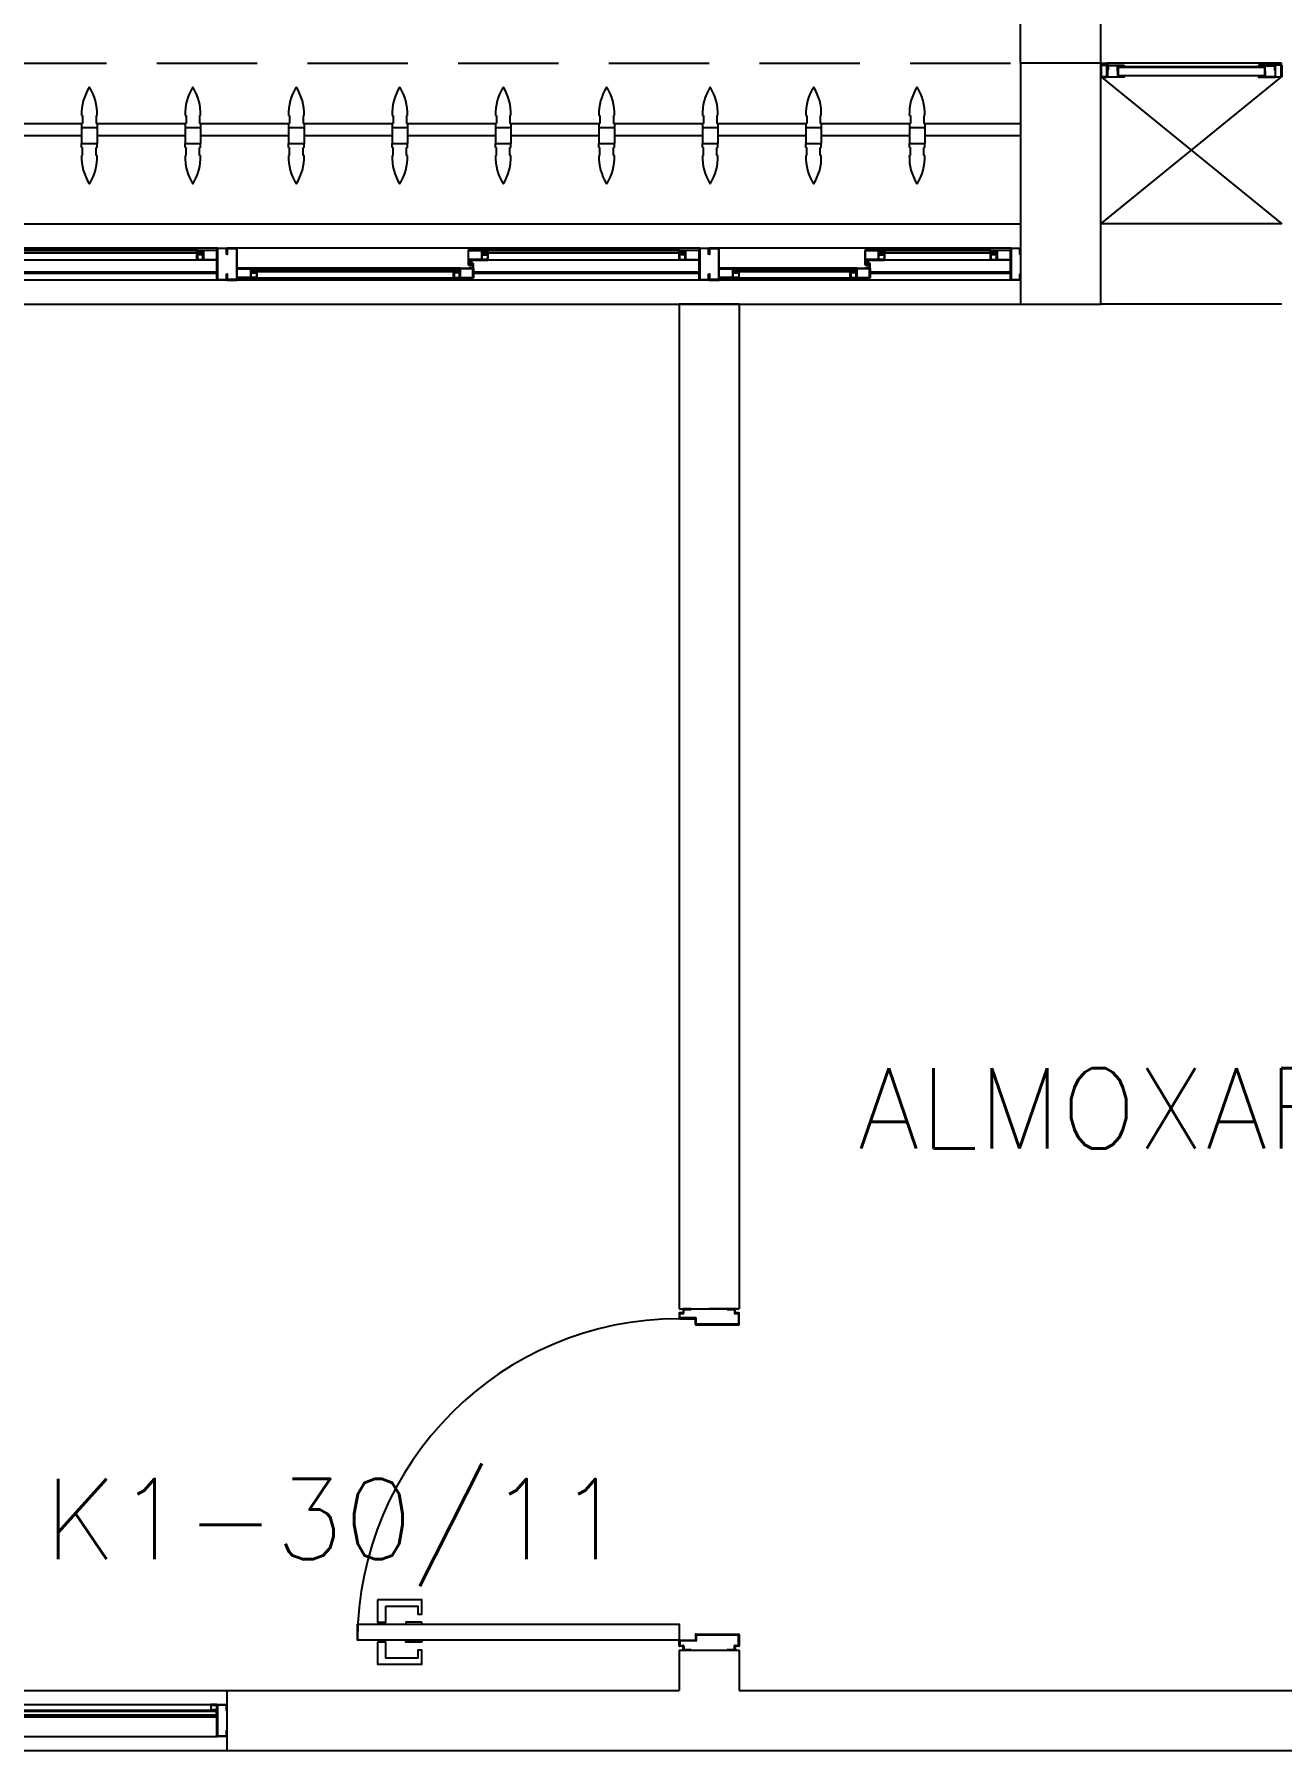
# Model space of a CAD drawing. Header units: millimetres. Extents: x 1887 to 2405, y 1100 to 1335.
# Drawn here: x 2164.305 to 2167.41, y 1267.448 to 1271.72 of the extents above; entities that cross this region are included whole.
import ezdxf

# ---------------------------------------------------------------- set-up
doc = ezdxf.new("R2010")
doc.units = ezdxf.units.MM
doc.linetypes.add('HIDDEN', pattern=[0.375, 0.25, -0.125])
for name, color, linetype in [('AR-ALV', 2, 'Continuous'), ('AR-BRISES', 1, 'Continuous'), ('AR-ESQ', 1, 'Continuous'), ('AR-ESTC', 3, 'Continuous'), ('AR-PEITORIL', 1, 'Continuous'), ('AR-PERGOLAPROJ', 1, 'HIDDEN'), ('AR-PORTA', 1, 'Continuous'), ('AR-SHAFT', 1, 'Continuous'), ('BR-PAINEL', 1, 'Continuous'), ('BR-SUPORTE', 1, 'Continuous'), ('DT-ESQ-BAGUETE-C', 2, 'Continuous'), ('DT-ESQ-BAGUETE-V', 1, 'Continuous'), ('DT-ESQ-CHAPA DOBRADA-V', 1, 'Continuous'), ('DT-ESQ-MARCO-V', 1, 'Continuous'), ('DT-ESQ-PERFIL CADEIRA-C', 2, 'Continuous'), ('DT-ESQ-PERFIL CADEIRA-V', 1, 'Continuous'), ('DT-ESQ-PERFIL U SIMPLES-C', 2, 'Continuous'), ('DT-ESQ-PERFIL U-C', 2, 'Continuous'), ('DT-ESQ-PERFIL U-V', 1, 'Continuous'), ('DT-ESQ-VENEZIANA-C', 2, 'Continuous'), ('DT-ESQ-VENEZIANA-V', 2, 'Continuous'), ('DT-ESQ-VIDRO-C', 2, 'Continuous'), ('ENDEREÇO', 2, 'Continuous'), ('maçaneta', 1, 'Continuous'), ('mov', 1, 'Continuous'), ('PG-PROJ', 1, 'HIDDEN'), ('PM-PERFIL U-C', 2, 'Continuous'), ('pm1', 2, 'Continuous'), ('TEXTO', 2, 'Continuous')]:
    doc.layers.add(name, color=color, linetype=linetype)
doc.styles.add('UNB-100', font='simplex.shx', dxfattribs={"height": 0.2})
doc.styles.add('UNB1-100', font='simplex.shx', dxfattribs={"height": 0.2})

# ---------------------------------------------------------------- blocks, each defined once
blk = doc.blocks.new('EF40-P')
at = {"layer": 'DT-ESQ-BAGUETE-C', "color": 2, "ltscale": 0.1}
for points in [[(0.4225, -0.08), (0.409, -0.08), (0.409, -0.0785), (0.422, -0.0785, 0.414214), (0.4225, -0.078), (0.4225, -0.067, 0.414214), (0.422, -0.0665), (0.409, -0.0665), (0.409, -0.065), (0.4225, -0.065, -0.414214), (0.424, -0.0665), (0.424, -0.0785, -0.414214)], [(0.7015, -0.08), (0.715, -0.08), (0.715, -0.0785), (0.702, -0.0785, -0.414214), (0.7015, -0.078), (0.7015, -0.067, -0.414214), (0.702, -0.0665), (0.715, -0.0665), (0.715, -0.065), (0.7015, -0.065, 0.414214), (0.7, -0.0665), (0.7, -0.0785, 0.414214)], [(1.41, -0.08), (1.3965, -0.08), (1.3965, -0.0785), (1.4095, -0.0785, 0.414214), (1.41, -0.078), (1.41, -0.067, 0.414214), (1.4095, -0.0665), (1.3965, -0.0665), (1.3965, -0.065), (1.41, -0.065, -0.414214), (1.4115, -0.0665), (1.4115, -0.0785, -0.414214)], [(1.9015, -0.08), (1.915, -0.08), (1.915, -0.0785), (1.902, -0.0785, -0.414214), (1.9015, -0.078), (1.9015, -0.067, -0.414214), (1.902, -0.0665), (1.915, -0.0665), (1.915, -0.065), (1.9015, -0.065, 0.414214), (1.9, -0.0665), (1.9, -0.0785, 0.414214)], [(0.0735, -0.125), (0.06, -0.125), (0.06, -0.1235), (0.073, -0.1235, 0.414214), (0.0735, -0.123), (0.0735, -0.112, 0.414214), (0.073, -0.1115), (0.06, -0.1115), (0.06, -0.11), (0.0735, -0.11, -0.414214), (0.075, -0.1115), (0.075, -0.1235, -0.414214)], [(0.339, -0.125), (0.3525, -0.125), (0.3525, -0.1235), (0.3395, -0.1235, -0.414214), (0.339, -0.123), (0.339, -0.112, -0.414214), (0.3395, -0.1115), (0.3525, -0.1115), (0.3525, -0.11), (0.339, -0.11, 0.414214), (0.3375, -0.1115), (0.3375, -0.1235, 0.414214)], [(0.8485, -0.125), (0.835, -0.125), (0.835, -0.1235), (0.848, -0.1235, 0.414214), (0.8485, -0.123), (0.8485, -0.112, 0.414214), (0.848, -0.1115), (0.835, -0.1115), (0.835, -0.11), (0.8485, -0.11, -0.414214), (0.85, -0.1115), (0.85, -0.1235, -0.414214)], [(1.3265, -0.125), (1.34, -0.125), (1.34, -0.1235), (1.327, -0.1235, -0.414214), (1.3265, -0.123), (1.3265, -0.112, -0.414214), (1.327, -0.1115), (1.34, -0.1115), (1.34, -0.11), (1.3265, -0.11, 0.414214), (1.325, -0.1115), (1.325, -0.1235, 0.414214)], [(2.0485, -0.125), (2.035, -0.125), (2.035, -0.1235), (2.048, -0.1235, 0.414214), (2.0485, -0.123), (2.0485, -0.112, 0.414214), (2.048, -0.1115), (2.035, -0.1115), (2.035, -0.11), (2.0485, -0.11, -0.414214), (2.05, -0.1115), (2.05, -0.1235, -0.414214)]]:
    blk.add_lwpolyline(points, format="xyb", close=True, dxfattribs=at)
at = {"layer": 'DT-ESQ-BAGUETE-V', "ltscale": 0.1}
for p, q in [((0.4225, -0.065), (0.7015, -0.065)), ((1.41, -0.065), (1.9015, -0.065))]:
    blk.add_line(p, q, dxfattribs=at)
at = {"layer": 'DT-ESQ-BAGUETE-V', "color": 1, "ltscale": 0.1}
for p, q in [((0.0735, -0.11), (0.339, -0.11)), ((0.8485, -0.11), (1.3265, -0.11)), ((2.0485, -0.11), (2.5265, -0.11))]:
    blk.add_line(p, q, dxfattribs=at)
at = {"layer": 'DT-ESQ-CHAPA DOBRADA-V', "ltscale": 0.1}
for p, q in [((0.025, -0.077), (0.374, -0.077)), ((0.025, -0.08), (0.374, -0.08)), ((0.8, -0.077), (1.3615, -0.077)), ((0.8, -0.08), (1.3615, -0.08))]:
    blk.add_line(p, q, dxfattribs=at)
at = {"layer": 'DT-ESQ-CHAPA DOBRADA-V', "color": 1, "ltscale": 0.1}
for p, q in [((2, -0.077), (2.5615, -0.077)), ((2, -0.08), (2.5615, -0.08))]:
    blk.add_line(p, q, dxfattribs=at)
at = {"layer": 'DT-ESQ-PERFIL CADEIRA-C', "color": 2, "ltscale": 0.1}
for p, q in [((0.376, -0.0885), (0.4225, -0.0885)), ((0.75, -0.0885), (0.7015, -0.0885)), ((1.3635, -0.0885), (1.41, -0.0885)), ((1.95, -0.0885), (1.9015, -0.0885)), ((0.025, -0.1335), (0.0735, -0.1335)), ((0.3855, -0.1335), (0.339, -0.1335)), ((0.8, -0.1335), (0.8485, -0.1335)), ((1.373, -0.1335), (1.3265, -0.1335)), ((2, -0.1335), (2.0485, -0.1335))]:
    blk.add_line(p, q, dxfattribs=at)
for points in [[(0.4225, -0.087, -1), (0.4225, -0.09), (0.376, -0.09, -0.414214), (0.374, -0.088), (0.374, -0.067, -0.414214), (0.376, -0.065), (0.4075, -0.065, -0.414214), (0.409, -0.0665), (0.409, -0.087)], [(0.409, -0.0885, -0.198913), (0.4079, -0.0881, -0.198913), (0.4075, -0.087), (0.4075, -0.067, 0.414214), (0.407, -0.0665), (0.376, -0.0665, 0.414214), (0.3755, -0.067), (0.3755, -0.088, 0.414214), (0.376, -0.0885)], [(0.7015, -0.09), (0.75, -0.09), (0.75, -0.0885), (0.715, -0.0885, 0.198912), (0.7161, -0.0881, 0.198913), (0.7165, -0.087), (0.7165, -0.067, -0.414214), (0.717, -0.0665), (0.75, -0.0665), (0.75, -0.065), (0.7165, -0.065, 0.414214), (0.715, -0.0665), (0.715, -0.0785), (0.715, -0.08), (0.715, -0.087), (0.7015, -0.087, 1)], [(1.41, -0.087, -1), (1.41, -0.09), (1.3635, -0.09, -0.414214), (1.3615, -0.088), (1.3615, -0.067, -0.414214), (1.3635, -0.065), (1.395, -0.065, -0.414214), (1.3965, -0.0665), (1.3965, -0.087)], [(1.3965, -0.0885, -0.198913), (1.3954, -0.0881, -0.198913), (1.395, -0.087), (1.395, -0.067, 0.414214), (1.3945, -0.0665), (1.3635, -0.0665, 0.414214), (1.363, -0.067), (1.363, -0.088, 0.414214), (1.3635, -0.0885)], [(1.9015, -0.09), (1.95, -0.09), (1.95, -0.0885), (1.915, -0.0885, 0.198912), (1.9161, -0.0881, 0.198913), (1.9165, -0.087), (1.9165, -0.067, -0.414214), (1.917, -0.0665), (1.95, -0.0665), (1.95, -0.065), (1.9165, -0.065, 0.414214), (1.915, -0.0665), (1.915, -0.0785), (1.915, -0.08), (1.915, -0.087), (1.9015, -0.087, 1)], [(0.0735, -0.135), (0.025, -0.135), (0.025, -0.1335), (0.06, -0.1335, -0.198912), (0.0589, -0.1331, -0.198913), (0.0585, -0.132), (0.0585, -0.112, 0.414214), (0.058, -0.1115), (0.025, -0.1115), (0.025, -0.11), (0.0585, -0.11, -0.414214), (0.06, -0.1115), (0.06, -0.1235), (0.06, -0.125), (0.06, -0.132), (0.0735, -0.132, -1)], [(0.339, -0.132, 1), (0.339, -0.135), (0.3855, -0.135, 0.414214), (0.3875, -0.133), (0.3875, -0.112, 0.414214), (0.3855, -0.11), (0.354, -0.11, 0.414214), (0.3525, -0.1115), (0.3525, -0.132)], [(0.3525, -0.1335, 0.198913), (0.3536, -0.1331, 0.198913), (0.354, -0.132), (0.354, -0.112, -0.414214), (0.3545, -0.1115), (0.3855, -0.1115, -0.414214), (0.386, -0.112), (0.386, -0.133, -0.414214), (0.3855, -0.1335)], [(0.8485, -0.135), (0.8, -0.135), (0.8, -0.1335), (0.835, -0.1335, -0.198912), (0.8339, -0.1331, -0.198913), (0.8335, -0.132), (0.8335, -0.112, 0.414214), (0.833, -0.1115), (0.8, -0.1115), (0.8, -0.11), (0.8335, -0.11, -0.414214), (0.835, -0.1115), (0.835, -0.1235), (0.835, -0.125), (0.835, -0.132), (0.8485, -0.132, -1)], [(1.3265, -0.132, 1), (1.3265, -0.135), (1.373, -0.135, 0.414214), (1.375, -0.133), (1.375, -0.112, 0.414214), (1.373, -0.11), (1.3415, -0.11, 0.414214), (1.34, -0.1115), (1.34, -0.132)], [(1.34, -0.1335, 0.198913), (1.3411, -0.1331, 0.198913), (1.3415, -0.132), (1.3415, -0.112, -0.414214), (1.342, -0.1115), (1.373, -0.1115, -0.414214), (1.3735, -0.112), (1.3735, -0.133, -0.414214), (1.373, -0.1335)], [(2.0485, -0.135), (2, -0.135), (2, -0.1335), (2.035, -0.1335, -0.198912), (2.0339, -0.1331, -0.198913), (2.0335, -0.132), (2.0335, -0.112, 0.414214), (2.033, -0.1115), (2, -0.1115), (2, -0.11), (2.0335, -0.11, -0.414214), (2.035, -0.1115), (2.035, -0.1235), (2.035, -0.125), (2.035, -0.132), (2.0485, -0.132, -1)]]:
    blk.add_lwpolyline(points, format="xyb", close=True, dxfattribs=at)
at = {"layer": 'DT-ESQ-PERFIL CADEIRA-V', "ltscale": 0.1}
for p, q in [((0.4075, -0.09), (0.7015, -0.09)), ((1.395, -0.09), (1.9015, -0.09))]:
    blk.add_line(p, q, dxfattribs=at)
at = {"layer": 'DT-ESQ-PERFIL CADEIRA-V', "color": 1, "ltscale": 0.1}
for p, q in [((0.0735, -0.135), (0.339, -0.135)), ((0.8485, -0.135), (1.3265, -0.135)), ((2.0485, -0.135), (2.5265, -0.135))]:
    blk.add_line(p, q, dxfattribs=at)
at = {"layer": 'DT-ESQ-PERFIL U SIMPLES-C', "color": 2, "ltscale": 0.1}
for points in [[(0.376, -0.102), (0.384, -0.102), (0.384, -0.1005), (0.376, -0.1005, -0.414214), (0.3755, -0.1), (0.3755, -0.092, -0.414214), (0.376, -0.0915), (0.384, -0.0915), (0.384, -0.09), (0.376, -0.09, 0.414214), (0.374, -0.092), (0.374, -0.1, 0.414214)], [(0.3855, -0.098), (0.3775, -0.098), (0.3775, -0.0995), (0.3855, -0.0995, -0.414214), (0.386, -0.1), (0.386, -0.108, -0.414214), (0.3855, -0.1085), (0.3775, -0.1085), (0.3775, -0.11), (0.3855, -0.11, 0.414214), (0.3875, -0.108), (0.3875, -0.1, 0.414214)], [(1.3635, -0.102), (1.3715, -0.102), (1.3715, -0.1005), (1.3635, -0.1005, -0.414214), (1.363, -0.1), (1.363, -0.092, -0.414214), (1.3635, -0.0915), (1.3715, -0.0915), (1.3715, -0.09), (1.3635, -0.09, 0.414214), (1.3615, -0.092), (1.3615, -0.1, 0.414214)], [(1.373, -0.098), (1.365, -0.098), (1.365, -0.0995), (1.373, -0.0995, -0.414214), (1.3735, -0.1), (1.3735, -0.108, -0.414214), (1.373, -0.1085), (1.365, -0.1085), (1.365, -0.11), (1.373, -0.11, 0.414214), (1.375, -0.108), (1.375, -0.1, 0.414214)]]:
    blk.add_lwpolyline(points, format="xyb", close=True, dxfattribs=at)
at = {"layer": 'DT-ESQ-PERFIL U-C', "color": 2, "ltscale": 0.1}
for points in [[(0, -0.0615, -0.414214), (0.0015, -0.06), (0.0235, -0.06, -0.414214), (0.025, -0.0615), (0.025, -0.1385, -0.414214), (0.0235, -0.14), (0.0015, -0.14, -0.414214), (0, -0.1385), (0, -0.125), (0.0015, -0.125), (0.0015, -0.138, 0.414214), (0.002, -0.1385), (0.023, -0.1385, 0.414214), (0.0235, -0.138), (0.0235, -0.062, 0.414214), (0.023, -0.0615), (0.002, -0.0615, 0.414214), (0.0015, -0.062), (0.0015, -0.075), (0, -0.075)], [(0.775, -0.0615, 0.414214), (0.7735, -0.06), (0.7515, -0.06, 0.414214), (0.75, -0.0615), (0.75, -0.1385, 0.414214), (0.7515, -0.14), (0.7735, -0.14, 0.414214), (0.775, -0.1385), (0.775, -0.125), (0.7735, -0.125), (0.7735, -0.138, -0.414214), (0.773, -0.1385), (0.752, -0.1385, -0.414214), (0.7515, -0.138), (0.7515, -0.062, -0.414214), (0.752, -0.0615), (0.773, -0.0615, -0.414214), (0.7735, -0.062), (0.7735, -0.075), (0.775, -0.075)], [(0.775, -0.0615, -0.414214), (0.7765, -0.06), (0.7985, -0.06, -0.414214), (0.8, -0.0615), (0.8, -0.1385, -0.414214), (0.7985, -0.14), (0.7765, -0.14, -0.414214), (0.775, -0.1385), (0.775, -0.125), (0.7765, -0.125), (0.7765, -0.138, 0.414214), (0.777, -0.1385), (0.798, -0.1385, 0.414214), (0.7985, -0.138), (0.7985, -0.062, 0.414214), (0.798, -0.0615), (0.777, -0.0615, 0.414214), (0.7765, -0.062), (0.7765, -0.075), (0.775, -0.075)], [(1.975, -0.0615, 0.414214), (1.9735, -0.06), (1.9515, -0.06, 0.414214), (1.95, -0.0615), (1.95, -0.1385, 0.414214), (1.9515, -0.14), (1.9735, -0.14, 0.414214), (1.975, -0.1385), (1.975, -0.125), (1.9735, -0.125), (1.9735, -0.138, -0.414214), (1.973, -0.1385), (1.952, -0.1385, -0.414214), (1.9515, -0.138), (1.9515, -0.062, -0.414214), (1.952, -0.0615), (1.973, -0.0615, -0.414214), (1.9735, -0.062), (1.9735, -0.075), (1.975, -0.075)], [(1.975, -0.0615, -0.414214), (1.9765, -0.06), (1.9985, -0.06, -0.414214), (2, -0.0615), (2, -0.1385, -0.414214), (1.9985, -0.14), (1.9765, -0.14, -0.414214), (1.975, -0.1385), (1.975, -0.125), (1.9765, -0.125), (1.9765, -0.138, 0.414214), (1.977, -0.1385), (1.998, -0.1385, 0.414214), (1.9985, -0.138), (1.9985, -0.062, 0.414214), (1.998, -0.0615), (1.977, -0.0615, 0.414214), (1.9765, -0.062), (1.9765, -0.075), (1.975, -0.075)]]:
    blk.add_lwpolyline(points, format="xyb", close=True, dxfattribs=at)
at = {"layer": 'DT-ESQ-PERFIL U-V', "color": 1, "ltscale": 0.1}
for p, q in [((0.0235, -0.06), (0.7515, -0.06)), ((0.7985, -0.06), (1.9515, -0.06)), ((1.9985, -0.06), (3.1515, -0.06)), ((0.0235, -0.14), (0.7515, -0.14)), ((0.7985, -0.14), (1.9515, -0.14)), ((1.9985, -0.14), (3.1515, -0.14))]:
    blk.add_line(p, q, dxfattribs=at)
at = {"layer": 'DT-ESQ-VIDRO-C', "ltscale": 0.1}
for points in [[(0.7125, -0.085), (0.7125, -0.082), (0.4115, -0.082), (0.4115, -0.085)], [(1.9125, -0.085), (1.9125, -0.082), (1.399, -0.082), (1.399, -0.085)], [(0.063, -0.13), (0.063, -0.127), (0.3495, -0.127), (0.3495, -0.13)], [(0.838, -0.13), (0.838, -0.127), (1.337, -0.127), (1.337, -0.13)], [(2.038, -0.13), (2.038, -0.127), (2.537, -0.127), (2.537, -0.13)]]:
    blk.add_lwpolyline(points, close=True, dxfattribs=at)
blk = doc.blocks.new('EF05-P')
at = {"layer": 'DT-ESQ-BAGUETE-C', "ltscale": 0.1}
blk.add_lwpolyline([(0.039, -0.05), (0.0255, -0.05), (0.0255, -0.0485), (0.039, -0.0485), (0.039, -0.0365), (0.0255, -0.0365), (0.0255, -0.035), (0.039, -0.035, -0.414214), (0.0405, -0.0365), (0.0405, -0.0485, -0.414214)], format="xyb", close=True, dxfattribs=at)
at = {"layer": 'DT-ESQ-BAGUETE-C', "color": 2, "ltscale": 0.1}
blk.add_lwpolyline([(1.161, -0.05), (1.1745, -0.05), (1.1745, -0.0485), (1.161, -0.0485), (1.161, -0.0365), (1.1745, -0.0365), (1.1745, -0.035), (1.161, -0.035, 0.414214), (1.1595, -0.0365), (1.1595, -0.0485, 0.414214)], format="xyb", close=True, dxfattribs=at)
at = {"layer": 'DT-ESQ-BAGUETE-V', "color": 2, "ltscale": 0.1}
blk.add_line((1.161, -0.05), (0.039, -0.05), dxfattribs=at)
at = {"layer": 'DT-ESQ-CHAPA DOBRADA-V', "color": 2, "ltscale": 0.1}
blk.add_line((1.16, -0.067), (0.04, -0.067), dxfattribs=at)
at = {"layer": 'DT-ESQ-MARCO-V', "color": 1, "ltscale": 0.1}
for p, q in [((0.0235, -0.035), (1.1765, -0.035)), ((0.0235, -0.115), (1.1765, -0.115))]:
    blk.add_line(p, q, dxfattribs=at)
at = {"layer": 'DT-ESQ-PERFIL U-C', "color": 2, "ltscale": 0.1}
for points in [[(0.025, -0.0655), (0.025, -0.0655, 0.414214), (0.0235, -0.067), (0.0235, -0.1135), (0.0015, -0.1135), (0.0015, -0.1), (0, -0.1), (0, -0.1135, 0.414214), (0.0015, -0.115), (0.0235, -0.115, 0.414214), (0.025, -0.1135), (0.025, -0.067), (0.04, -0.067, 1), (0.04, -0.064), (0.025, -0.064), (0.025, -0.0365, 0.414214), (0.0235, -0.035), (0.0015, -0.035, 0.414214), (0, -0.0365), (0, -0.05), (0.0015, -0.05), (0.0015, -0.0365), (0.0235, -0.0365), (0.0235, -0.064, 0.414214), (0.025, -0.0655), (0.04, -0.0655)], [(1.175, -0.0655), (1.175, -0.0655, -0.414214), (1.1765, -0.067), (1.1765, -0.1135), (1.1985, -0.1135), (1.1985, -0.1), (1.2, -0.1), (1.2, -0.1135, -0.414214), (1.1985, -0.115), (1.1765, -0.115, -0.414214), (1.175, -0.1135), (1.175, -0.067), (1.16, -0.067, -1), (1.16, -0.064), (1.175, -0.064), (1.175, -0.0365, -0.414214), (1.1765, -0.035), (1.1985, -0.035, -0.414214), (1.2, -0.0365), (1.2, -0.05), (1.1985, -0.05), (1.1985, -0.0365), (1.1765, -0.0365), (1.1765, -0.064, -0.414214), (1.175, -0.0655), (1.16, -0.0655)]]:
    blk.add_lwpolyline(points, format="xyb", dxfattribs=at)
at = {"layer": 'DT-ESQ-VIDRO-C', "color": 2, "ltscale": 0.1}
blk.add_lwpolyline([(0.027, -0.062), (0.027, -0.052), (1.173, -0.052), (1.173, -0.062)], close=True, dxfattribs=at)
blk = doc.blocks.new('BR-MODULO8')
at = {"layer": 'BR-PAINEL'}
for p, q in [((-2.3367, 0.27), (-2.3342, 0.27)), ((-2.3342, 0.27), (-2.3342, 0.25)), ((-2.3008, 0.27), (-2.3008, 0.25)), ((-2.2983, 0.27), (-2.3008, 0.27)), ((-2.0792, 0.27), (-2.0767, 0.27)), ((-2.0767, 0.27), (-2.0767, 0.25)), ((-2.0433, 0.27), (-2.0433, 0.25)), ((-2.0408, 0.27), (-2.0433, 0.27)), ((-1.8217, 0.27), (-1.8192, 0.27)), ((-1.8192, 0.27), (-1.8192, 0.25)), ((-1.7858, 0.27), (-1.7858, 0.25)), ((-1.7833, 0.27), (-1.7858, 0.27)), ((-1.5642, 0.27), (-1.5617, 0.27)), ((-1.5617, 0.27), (-1.5617, 0.25)), ((-1.5283, 0.27), (-1.5283, 0.25)), ((-1.5258, 0.27), (-1.5283, 0.27)), ((-1.3067, 0.27), (-1.3042, 0.27)), ((-1.3042, 0.27), (-1.3042, 0.25)), ((-1.2708, 0.27), (-1.2708, 0.25)), ((-1.2683, 0.27), (-1.2708, 0.27)), ((-1.0492, 0.27), (-1.0467, 0.27)), ((-1.0467, 0.27), (-1.0467, 0.25)), ((-1.0133, 0.27), (-1.0133, 0.25)), ((-1.0108, 0.27), (-1.0133, 0.27)), ((-0.7917, 0.27), (-0.7892, 0.27)), ((-0.7892, 0.27), (-0.7892, 0.25)), ((-0.7558, 0.27), (-0.7558, 0.25)), ((-0.7533, 0.27), (-0.7558, 0.27)), ((-0.5342, 0.27), (-0.5317, 0.27)), ((-0.5317, 0.27), (-0.5317, 0.25)), ((-0.4958, 0.27), (-0.4983, 0.27)), ((-0.4983, 0.27), (-0.4983, 0.25)), ((-0.2767, 0.27), (-0.2742, 0.27)), ((-0.2742, 0.27), (-0.2742, 0.25)), ((-0.2408, 0.27), (-0.2408, 0.25)), ((-0.2383, 0.27), (-0.2408, 0.27)), ((-2.3367, 0.25), (-2.3367, 0.24)), ((-2.3367, 0.25), (-2.3342, 0.25)), ((-2.3367, 0.24), (-2.2983, 0.24)), ((-2.3367, 0.24), (-2.3367, 0.2)), ((-2.2983, 0.25), (-2.3008, 0.25)), ((-2.2983, 0.25), (-2.2983, 0.24)), ((-2.2983, 0.24), (-2.2983, 0.2)), ((-2.0792, 0.25), (-2.0792, 0.24)), ((-2.0792, 0.25), (-2.0767, 0.25)), ((-2.0792, 0.24), (-2.0408, 0.24)), ((-2.0792, 0.24), (-2.0792, 0.2)), ((-2.0408, 0.25), (-2.0433, 0.25)), ((-2.0408, 0.25), (-2.0408, 0.24)), ((-2.0408, 0.24), (-2.0408, 0.2)), ((-1.8217, 0.25), (-1.8217, 0.24)), ((-1.8217, 0.25), (-1.8192, 0.25)), ((-1.8217, 0.24), (-1.7833, 0.24)), ((-1.8217, 0.24), (-1.8217, 0.2)), ((-1.7833, 0.25), (-1.7858, 0.25)), ((-1.7833, 0.25), (-1.7833, 0.24)), ((-1.7833, 0.24), (-1.7833, 0.2)), ((-1.5642, 0.25), (-1.5642, 0.24)), ((-1.5642, 0.25), (-1.5617, 0.25)), ((-1.5642, 0.24), (-1.5258, 0.24)), ((-1.5642, 0.24), (-1.5642, 0.2)), ((-1.5258, 0.25), (-1.5283, 0.25)), ((-1.5258, 0.25), (-1.5258, 0.24)), ((-1.5258, 0.24), (-1.5258, 0.2)), ((-1.3067, 0.25), (-1.3067, 0.24)), ((-1.3067, 0.25), (-1.3042, 0.25)), ((-1.3067, 0.24), (-1.2683, 0.24)), ((-1.3067, 0.24), (-1.3067, 0.2)), ((-1.2683, 0.25), (-1.2708, 0.25)), ((-1.2683, 0.25), (-1.2683, 0.24)), ((-1.2683, 0.24), (-1.2683, 0.2)), ((-1.0492, 0.25), (-1.0492, 0.24)), ((-1.0492, 0.25), (-1.0467, 0.25)), ((-1.0492, 0.24), (-1.0108, 0.24)), ((-1.0492, 0.24), (-1.0492, 0.2)), ((-1.0108, 0.25), (-1.0133, 0.25)), ((-1.0108, 0.25), (-1.0108, 0.24)), ((-1.0108, 0.24), (-1.0108, 0.2)), ((-0.7917, 0.25), (-0.7917, 0.24)), ((-0.7917, 0.25), (-0.7892, 0.25)), ((-0.7917, 0.24), (-0.7533, 0.24)), ((-0.7917, 0.24), (-0.7917, 0.2)), ((-0.7533, 0.25), (-0.7558, 0.25)), ((-0.7533, 0.25), (-0.7533, 0.24)), ((-0.7533, 0.24), (-0.7533, 0.2)), ((-0.5342, 0.25), (-0.5317, 0.25)), ((-0.5342, 0.25), (-0.5342, 0.24)), ((-0.5342, 0.24), (-0.5342, 0.2)), ((-0.5342, 0.24), (-0.4958, 0.24)), ((-0.4958, 0.25), (-0.4983, 0.25)), ((-0.4958, 0.25), (-0.4958, 0.24)), ((-0.4958, 0.24), (-0.4958, 0.2)), ((-0.2767, 0.25), (-0.2767, 0.24)), ((-0.2767, 0.25), (-0.2742, 0.25)), ((-0.2767, 0.24), (-0.2383, 0.24)), ((-0.2767, 0.24), (-0.2767, 0.2)), ((-0.2383, 0.25), (-0.2408, 0.25)), ((-0.2383, 0.25), (-0.2383, 0.24)), ((-0.2383, 0.24), (-0.2383, 0.2)), ((-2.3367, 0.2), (-2.2983, 0.2)), ((-2.3367, 0.19), (-2.3367, 0.2)), ((-2.3367, 0.19), (-2.3342, 0.19)), ((-2.3342, 0.17), (-2.3342, 0.19)), ((-2.2983, 0.19), (-2.3008, 0.19)), ((-2.3008, 0.17), (-2.3008, 0.19)), ((-2.2983, 0.19), (-2.2983, 0.2)), ((-2.0792, 0.2), (-2.0408, 0.2)), ((-2.0792, 0.19), (-2.0792, 0.2)), ((-2.0792, 0.19), (-2.0767, 0.19)), ((-2.0767, 0.17), (-2.0767, 0.19)), ((-2.0408, 0.19), (-2.0433, 0.19)), ((-2.0433, 0.17), (-2.0433, 0.19)), ((-2.0408, 0.19), (-2.0408, 0.2)), ((-1.8217, 0.2), (-1.7833, 0.2)), ((-1.8217, 0.19), (-1.8217, 0.2)), ((-1.8217, 0.19), (-1.8192, 0.19)), ((-1.8192, 0.17), (-1.8192, 0.19)), ((-1.7833, 0.19), (-1.7858, 0.19)), ((-1.7858, 0.17), (-1.7858, 0.19)), ((-1.7833, 0.19), (-1.7833, 0.2)), ((-1.5642, 0.2), (-1.5258, 0.2)), ((-1.5642, 0.19), (-1.5642, 0.2)), ((-1.5642, 0.19), (-1.5617, 0.19)), ((-1.5617, 0.17), (-1.5617, 0.19)), ((-1.5258, 0.19), (-1.5283, 0.19)), ((-1.5283, 0.17), (-1.5283, 0.19)), ((-1.5258, 0.19), (-1.5258, 0.2)), ((-1.3067, 0.2), (-1.2683, 0.2)), ((-1.3067, 0.19), (-1.3067, 0.2)), ((-1.3067, 0.19), (-1.3042, 0.19)), ((-1.3042, 0.17), (-1.3042, 0.19)), ((-1.2683, 0.19), (-1.2708, 0.19)), ((-1.2708, 0.17), (-1.2708, 0.19)), ((-1.2683, 0.19), (-1.2683, 0.2)), ((-1.0492, 0.2), (-1.0108, 0.2)), ((-1.0492, 0.19), (-1.0492, 0.2)), ((-1.0492, 0.19), (-1.0467, 0.19)), ((-1.0467, 0.17), (-1.0467, 0.19)), ((-1.0108, 0.19), (-1.0133, 0.19)), ((-1.0133, 0.17), (-1.0133, 0.19)), ((-1.0108, 0.19), (-1.0108, 0.2)), ((-0.7917, 0.2), (-0.7533, 0.2)), ((-0.7917, 0.19), (-0.7917, 0.2)), ((-0.7917, 0.19), (-0.7892, 0.19)), ((-0.7892, 0.17), (-0.7892, 0.19)), ((-0.7533, 0.19), (-0.7558, 0.19)), ((-0.7558, 0.17), (-0.7558, 0.19)), ((-0.7533, 0.19), (-0.7533, 0.2)), ((-0.5342, 0.19), (-0.5342, 0.2)), ((-0.5342, 0.2), (-0.4958, 0.2)), ((-0.5342, 0.19), (-0.5317, 0.19)), ((-0.5317, 0.17), (-0.5317, 0.19)), ((-0.4983, 0.17), (-0.4983, 0.19)), ((-0.4958, 0.19), (-0.4983, 0.19)), ((-0.4958, 0.19), (-0.4958, 0.2)), ((-0.2767, 0.2), (-0.2383, 0.2)), ((-0.2767, 0.19), (-0.2767, 0.2)), ((-0.2767, 0.19), (-0.2742, 0.19)), ((-0.2742, 0.17), (-0.2742, 0.19)), ((-0.2383, 0.19), (-0.2408, 0.19)), ((-0.2408, 0.17), (-0.2408, 0.19)), ((-0.2383, 0.19), (-0.2383, 0.2)), ((-2.3367, 0.17), (-2.3342, 0.17)), ((-2.2983, 0.17), (-2.3008, 0.17)), ((-2.0792, 0.17), (-2.0767, 0.17)), ((-2.0408, 0.17), (-2.0433, 0.17)), ((-1.8217, 0.17), (-1.8192, 0.17)), ((-1.7833, 0.17), (-1.7858, 0.17)), ((-1.5642, 0.17), (-1.5617, 0.17)), ((-1.5258, 0.17), (-1.5283, 0.17)), ((-1.3067, 0.17), (-1.3042, 0.17)), ((-1.2683, 0.17), (-1.2708, 0.17)), ((-1.0492, 0.17), (-1.0467, 0.17)), ((-1.0108, 0.17), (-1.0133, 0.17)), ((-0.7917, 0.17), (-0.7892, 0.17)), ((-0.7533, 0.17), (-0.7558, 0.17)), ((-0.5342, 0.17), (-0.5317, 0.17)), ((-0.4958, 0.17), (-0.4983, 0.17)), ((-0.2767, 0.17), (-0.2742, 0.17)), ((-0.2383, 0.17), (-0.2408, 0.17))]:
    blk.add_line(p, q, dxfattribs=at)
for centre, radius, start, end in [((-2.2117, 0.2739), 0.1251, 148.4721, 181.772), ((-2.3175, 0.3387), 0.001, 37.1012, 142.8988), ((-2.4233, 0.2739), 0.1251, 358.228, 31.5279), ((-1.9542, 0.2739), 0.1251, 148.4721, 181.772), ((-2.06, 0.3387), 0.001, 37.1012, 142.8988), ((-2.1658, 0.2739), 0.1251, 358.228, 31.5279), ((-1.6967, 0.2739), 0.1251, 148.4721, 181.772), ((-1.8025, 0.3387), 0.001, 37.1012, 142.8988), ((-1.9083, 0.2739), 0.1251, 358.228, 31.5279), ((-1.4392, 0.2739), 0.1251, 148.4721, 181.772), ((-1.545, 0.3387), 0.001, 37.1012, 142.8988), ((-1.6508, 0.2739), 0.1251, 358.228, 31.5279), ((-1.1817, 0.2739), 0.1251, 148.4721, 181.772), ((-1.2875, 0.3387), 0.001, 37.1012, 142.8988), ((-1.3933, 0.2739), 0.1251, 358.228, 31.5279), ((-0.9242, 0.2739), 0.1251, 148.4721, 181.772), ((-1.03, 0.3387), 0.001, 37.1012, 142.8988), ((-1.1358, 0.2739), 0.1251, 358.228, 31.5279), ((-0.6667, 0.2739), 0.1251, 148.4721, 181.772), ((-0.7725, 0.3387), 0.001, 37.1012, 142.8988), ((-0.8783, 0.2739), 0.1251, 358.228, 31.5279), ((-0.4092, 0.2739), 0.1251, 148.4721, 181.772), ((-0.515, 0.3387), 0.001, 37.1012, 142.8988), ((-0.6208, 0.2739), 0.1251, 358.228, 31.5279), ((-0.1517, 0.2739), 0.1251, 148.4721, 181.772), ((-0.2575, 0.3387), 0.001, 37.1012, 142.8988), ((-0.3633, 0.2739), 0.1251, 358.228, 31.5279), ((-2.2117, 0.1661), 0.1251, 178.228, 211.5279), ((-2.4233, 0.1661), 0.1251, 328.4721, 1.772), ((-1.9542, 0.1661), 0.1251, 178.228, 211.5279), ((-2.1658, 0.1661), 0.1251, 328.4721, 1.772), ((-1.6967, 0.1661), 0.1251, 178.228, 211.5279), ((-1.9083, 0.1661), 0.1251, 328.4721, 1.772), ((-1.4392, 0.1661), 0.1251, 178.228, 211.5279), ((-1.6508, 0.1661), 0.1251, 328.4721, 1.772), ((-1.1817, 0.1661), 0.1251, 178.228, 211.5279), ((-1.3933, 0.1661), 0.1251, 328.4721, 1.772), ((-0.9242, 0.1661), 0.1251, 178.228, 211.5279), ((-1.1358, 0.1661), 0.1251, 328.4721, 1.772), ((-0.6667, 0.1661), 0.1251, 178.228, 211.5279), ((-0.8783, 0.1661), 0.1251, 328.4721, 1.772), ((-0.4092, 0.1661), 0.1251, 178.228, 211.5279), ((-0.6208, 0.1661), 0.1251, 328.4721, 1.772), ((-0.1517, 0.1661), 0.1251, 178.228, 211.5279), ((-0.3633, 0.1661), 0.1251, 328.4721, 1.772), ((-2.3175, 0.1013), 0.001, 217.1012, 322.8988), ((-2.06, 0.1013), 0.001, 217.1012, 322.8988), ((-1.8025, 0.1013), 0.001, 217.1012, 322.8988), ((-1.545, 0.1013), 0.001, 217.1012, 322.8988), ((-1.2875, 0.1013), 0.001, 217.1012, 322.8988), ((-1.03, 0.1013), 0.001, 217.1012, 322.8988), ((-0.7725, 0.1013), 0.001, 217.1012, 322.8988), ((-0.515, 0.1013), 0.001, 217.1012, 322.8988), ((-0.2575, 0.1013), 0.001, 217.1012, 322.8988)]:
    blk.add_arc(centre, radius, start, end, dxfattribs=at)
at = {"layer": 'BR-SUPORTE'}
for p, q in [((-2.5558, 0.25), (-2.3342, 0.25)), ((-2.5558, 0.22), (-2.3367, 0.22)), ((-2.2983, 0.25), (-2.0767, 0.25)), ((-2.2983, 0.22), (-2.0792, 0.22)), ((-2.0408, 0.25), (-1.8192, 0.25)), ((-2.0408, 0.22), (-1.8217, 0.22)), ((-1.7833, 0.25), (-1.5617, 0.25)), ((-1.7833, 0.22), (-1.5642, 0.22)), ((-1.5258, 0.25), (-1.3042, 0.25)), ((-1.5258, 0.22), (-1.3067, 0.22)), ((-1.2683, 0.25), (-1.0467, 0.25)), ((-1.2683, 0.22), (-1.0492, 0.22)), ((-1.0108, 0.25), (-0.7892, 0.25)), ((-1.0108, 0.22), (-0.7917, 0.22)), ((-0.7533, 0.25), (-0.5317, 0.25)), ((-0.7533, 0.22), (-0.5342, 0.22)), ((-0.4958, 0.25), (-0.2742, 0.25)), ((-0.4958, 0.22), (-0.2767, 0.22)), ((-0.2383, 0.25), (0, 0.25)), ((-0.2383, 0.22), (0, 0.22))]:
    blk.add_line(p, q, dxfattribs=at)
blk = doc.blocks.new('PG-MODULO1-PJ-C')
at = {"layer": 'PG-PROJ'}
for p, q in [((5.35, 0), (5.35, 3)), ((5.55, 0), (5.55, 3)), ((0.2, 0), (5.35, 0))]:
    blk.add_line(p, q, dxfattribs=at)
blk = doc.blocks.new('PM3')
at = {"layer": 'maçaneta'}
for points in [[(0.02, 0.825), (-0.035, 0.825), (-0.035, 0.715), (0, 0.715), (0, 0.725), (-0.02, 0.725), (-0.02, 0.8035, -0.414214), (-0.0185, 0.805), (0.02, 0.805)], [(0.125, 0.825), (0.07, 0.825), (0.07, 0.805), (0.1085, 0.805, -0.414214), (0.11, 0.8035), (0.11, 0.725), (0.09, 0.725), (0.09, 0.715), (0.125, 0.715)]]:
    blk.add_lwpolyline(points, format="xyb", close=True, dxfattribs=at)
for points in [[(0.02, 0.715), (0.02, 0.755), (0.025, 0.755), (0.025, 0.715)], [(0.07, 0.715), (0.07, 0.755), (0.065, 0.755), (0.065, 0.715)]]:
    blk.add_lwpolyline(points, close=True, dxfattribs=at)
at = {"layer": 'mov'}
blk.add_arc((0.025, 0.075), 0.8, 0, 90, dxfattribs=at)
at = {"layer": 'PM-PERFIL U-C'}
for p, q in [((0, 0.045), (0, 0.0635)), ((0.002, 0.045), (0, 0.045)), ((0.0015, 0.065), (0.01, 0.065)), ((0.002, 0.063), (0.002, 0.045)), ((0.0105, 0.063), (0.002, 0.063)), ((0.01, 0.065), (0.01, 0.0735)), ((0.0115, 0.075), (0.0235, 0.075)), ((0.012, 0.073), (0.012, 0.0645)), ((0.023, 0.073), (0.012, 0.073)), ((0.023, 0.0335), (0.023, 0.073)), ((0.025, 0.0735), (0.025, 0.034)), ((0.825, 0.0735), (0.825, 0.034)), ((0.8385, 0.075), (0.8265, 0.075)), ((0.827, 0.073), (0.838, 0.073)), ((0.827, 0.0335), (0.827, 0.073)), ((0.838, 0.073), (0.838, 0.0645)), ((0.8395, 0.063), (0.848, 0.063)), ((0.84, 0.065), (0.84, 0.0735)), ((0.8485, 0.065), (0.84, 0.065)), ((0.848, 0.063), (0.848, 0.045)), ((0.848, 0.045), (0.85, 0.045)), ((0.85, 0.045), (0.85, 0.0635)), ((0.038, 0.032), (0.0245, 0.032)), ((0.0385, 0.034), (0.025, 0.034)), ((0.038, 0.032), (0.038, -0.073)), ((0.04, 0.0325), (0.04, -0.0735)), ((0.81, 0.0325), (0.81, -0.0735)), ((0.8115, 0.034), (0.825, 0.034)), ((0.812, 0.032), (0.8255, 0.032)), ((0.812, 0.032), (0.812, -0.073)), ((0, -0.045), (0.002, -0.045)), ((0, -0.0635), (0, -0.045)), ((0.01, -0.065), (0.0015, -0.065)), ((0.002, -0.045), (0.002, -0.063)), ((0.002, -0.063), (0.0105, -0.063)), ((0.01, -0.0735), (0.01, -0.065)), ((0.0385, -0.075), (0.0115, -0.075)), ((0.012, -0.0645), (0.012, -0.073)), ((0.012, -0.073), (0.038, -0.073)), ((0.8115, -0.075), (0.8385, -0.075)), ((0.838, -0.073), (0.812, -0.073)), ((0.838, -0.0645), (0.838, -0.073)), ((0.848, -0.063), (0.8395, -0.063)), ((0.84, -0.0735), (0.84, -0.065)), ((0.84, -0.065), (0.8485, -0.065)), ((0.85, -0.045), (0.848, -0.045)), ((0.848, -0.045), (0.848, -0.063)), ((0.85, -0.0635), (0.85, -0.045))]:
    blk.add_line(p, q, dxfattribs=at)
for centre, start, end in [((0.0015, 0.0635), 90, 180), ((0.0115, 0.0735), 90, 180), ((0.0105, 0.0645), 270, 0), ((0.0235, 0.0735), 360, 90), ((0.8265, 0.0735), 90, 180), ((0.8395, 0.0645), 180, 270), ((0.8385, 0.0735), 0, 90), ((0.8485, 0.0635), 0, 90), ((0.0245, 0.0335), 180, 270), ((0.0385, 0.0325), 0, 90), ((0.8115, 0.0325), 90, 180), ((0.8255, 0.0335), 270, 0), ((0.0015, -0.0635), 180, 270), ((0.0115, -0.0735), 180, 270), ((0.0105, -0.0645), 0, 90), ((0.0385, -0.0735), 269.9386, 0), ((0.8115, -0.0735), 180, 270.0614), ((0.8395, -0.0645), 90, 180), ((0.8385, -0.0735), 270, 0), ((0.8485, -0.0635), 270, 0)]:
    blk.add_arc(centre, 0.0015, start, end, dxfattribs=at)
at = {"layer": 'pm1'}
blk.add_lwpolyline([(0.065, 0.875), (0.065, 0.075), (0.025, 0.075), (0.025, 0.875)], close=True, dxfattribs=at)
blk = doc.blocks.new('EF01C-P')
at = {"layer": 'DT-ESQ-BAGUETE-C', "ltscale": 0.1}
for points in [[(0.0015, 0.035), (0.015, 0.035), (0.015, 0.0335), (0.0015, 0.0335), (0.0015, 0.005), (0.015, 0.005), (0.015, 0.0035), (0.0015, 0.0035, -0.414214), (0, 0.005), (0, 0.0335, -0.414214)], [(0.4485, 0.035), (0.435, 0.035), (0.435, 0.0335), (0.4485, 0.0335), (0.4485, 0.005), (0.435, 0.005), (0.435, 0.0035), (0.4485, 0.0035, 0.414214), (0.45, 0.005), (0.45, 0.0335, 0.414214)]]:
    blk.add_lwpolyline(points, format="xyb", close=True, dxfattribs=at)
at = {"layer": 'DT-ESQ-PERFIL CADEIRA-C', "ltscale": 0.1}
for points in [[(0.01, 0.0015), (0.01, 0.003), (0.0015, 0.003, 1), (0.0015, 0), (0.015, 0, 0.414214), (0.0165, 0.0015), (0.0165, 0.0335), (0.043, 0.0335)], [(0.043, 0.0065), (0.018, 0.0065), (0.018, 0.0165), (0.0165, 0.0165), (0.0165, 0.0065, 0.414214), (0.018, 0.005), (0.043, 0.005), (0.0565, 0.005, 1), (0.0565, 0.008), (0.043, 0.008), (0.043, 0.02), (0.043, 0.032), (0.0565, 0.032, 1), (0.0565, 0.035), (0.043, 0.035), (0.0165, 0.035, 0.414214), (0.015, 0.0335), (0.015, 0.0015), (0.0015, 0.0015)], [(0.0415, 0.02), (0.0415, 0.032, -0.414214), (0.043, 0.0335), (0.0565, 0.0335)], [(0.0415, 0.02), (0.0415, 0.008, 0.414214), (0.043, 0.0065), (0.0565, 0.0065)], [(0.407, 0.0065), (0.432, 0.0065), (0.432, 0.0165), (0.4335, 0.0165), (0.4335, 0.0065, -0.414214), (0.432, 0.005), (0.407, 0.005), (0.3935, 0.005, -1), (0.3935, 0.008), (0.407, 0.008), (0.407, 0.02), (0.407, 0.032), (0.3935, 0.032, -1), (0.3935, 0.035), (0.407, 0.035), (0.4335, 0.035, -0.414214), (0.435, 0.0335), (0.435, 0.0015), (0.4485, 0.0015)], [(0.4085, 0.02), (0.4085, 0.032, 0.414214), (0.407, 0.0335), (0.3935, 0.0335)], [(0.4085, 0.02), (0.4085, 0.008, -0.414214), (0.407, 0.0065), (0.3935, 0.0065)], [(0.44, 0.0015), (0.44, 0.003), (0.4485, 0.003, -1), (0.4485, 0), (0.435, 0, -0.414214), (0.4335, 0.0015), (0.4335, 0.0335), (0.407, 0.0335)]]:
    blk.add_lwpolyline(points, format="xyb", dxfattribs=at)
at = {"layer": 'DT-ESQ-PERFIL CADEIRA-V', "ltscale": 0.1}
blk.add_line((0.015, 0), (0.435, 0), dxfattribs=at)
at = {"layer": 'DT-ESQ-VENEZIANA-C', "ltscale": 0.1}
for p, q in [((0.043, 0.0105), (0.407, 0.0105)), ((0.043, 0.009), (0.407, 0.009))]:
    blk.add_line(p, q, dxfattribs=at)
at = {"layer": 'DT-ESQ-VENEZIANA-V', "ltscale": 0.1}
blk.add_line((0.043, 0.031), (0.407, 0.031), dxfattribs=at)

msp = doc.modelspace()

# ---------------------------------------------------------------- linework, layer by layer
at = {"layer": 'AR-ALV'}
for p, q in [((2167.4097, 1271.2485), (2166.9597, 1271.2485)), ((2165.9097, 1271.0485), (2165.9097, 1268.5485)), ((2166.0597, 1271.0485), (2165.9097, 1271.0485)), ((2166.0597, 1271.0485), (2166.0597, 1268.5485)), ((2167.4097, 1271.0485), (2166.9597, 1271.0485)), ((2165.9097, 1268.5485), (2166.0597, 1268.5485)), ((2166.0597, 1268.5485), (2165.9847, 1268.5485)), ((2165.9097, 1267.6985), (2166.0597, 1267.6985)), ((2165.9097, 1267.6985), (2165.9097, 1267.5985)), ((2166.0597, 1267.6985), (2166.0597, 1267.5985)), ((2164.7847, 1267.5985), (2164.7847, 1267.4485)), ((2164.7847, 1267.5985), (2165.9097, 1267.5985)), ((2166.0597, 1267.5985), (2169.5097, 1267.5985)), ((2164.7847, 1267.4485), (2170.8597, 1267.4485))]:
    msp.add_line(p, q, dxfattribs=at)
at = {"layer": 'AR-ESQ'}
for p, q in [((2161.6097, 1271.2485), (2166.7597, 1271.2485)), ((2161.6097, 1271.0485), (2166.7597, 1271.0485))]:
    msp.add_line(p, q, dxfattribs=at)
at = {"layer": 'AR-ESTC'}
msp.add_lwpolyline([(2166.9597, 1271.6485), (2166.7597, 1271.6485), (2166.7597, 1271.0485), (2166.9597, 1271.0485)], close=True, dxfattribs=at)
at = {"layer": 'AR-PEITORIL'}
for p, q in [((2163.5847, 1267.5985), (2164.7847, 1267.5985)), ((2163.5847, 1267.4485), (2164.7847, 1267.4485))]:
    msp.add_line(p, q, dxfattribs=at)
at = {"layer": 'AR-SHAFT'}
for p, q in [((2166.9597, 1271.2485), (2167.4082, 1271.6135)), ((2166.9612, 1271.6135), (2167.4097, 1271.2485))]:
    msp.add_line(p, q, dxfattribs=at)

# ---------------------------------------------------------------- block references
at = {"layer": 'AR-BRISES'}
msp.add_blockref('BR-MODULO8', (2166.7597, 1271.2485), dxfattribs=at)
at = {"layer": 'AR-ESQ', "rotation": 180}
for name, p in [('EF01C-P', (2167.4097, 1271.6485)), ('EF40-P', (2166.7597, 1271.0485))]:
    msp.add_blockref(name, p, dxfattribs=at)
at = {"layer": 'AR-ESQ'}
msp.add_blockref('EF05-P', (2163.5847, 1267.5985), dxfattribs=at)
at = {"layer": 'AR-PERGOLAPROJ'}
msp.add_blockref('PG-MODULO1-PJ-C', (2161.4097, 1271.6485), dxfattribs=at)
at = {"layer": 'AR-PORTA', "rotation": 90}
msp.add_blockref('PM3', (2165.9847, 1267.6985), dxfattribs=at)

# ---------------------------------------------------------------- texts
at = {"layer": 'ENDEREÇO', "style": 'UNB1-100'}
msp.add_text('K1-30/11', height=0.2, dxfattribs=at).set_placement((2164.3302, 1267.9248))
at = {"layer": 'TEXTO', "style": 'UNB-100'}
msp.add_text('ALMOXARIFADO', height=0.2, dxfattribs=at).set_placement((2166.3544, 1268.9469))

doc.saveas('drawing.dxf')
